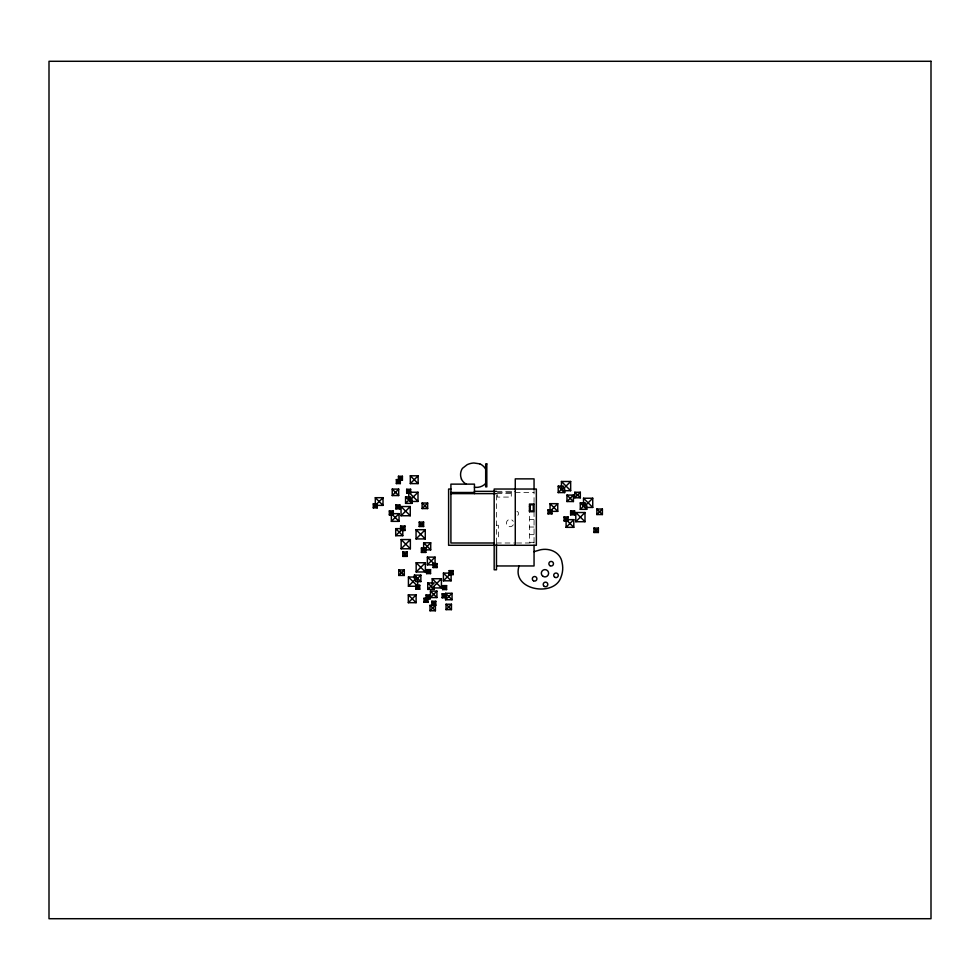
<?xml version="1.0" encoding="UTF-8"?>
<svg xmlns="http://www.w3.org/2000/svg" width="980" height="980" viewBox="0 0 980 980"><rect width="100%" height="100%" fill="white"/><g stroke="black" fill="none" stroke-linecap="round" stroke-linejoin="round"><path stroke-width="0.73" stroke-dasharray="4.9 3.68" d="M497.117 491.335L515.272 491.335M497.411 492.487L511.291 492.487M515.272 492.487L534.051 492.487M497.117 493.626L513.826 493.626M529.47 519.363L534.051 519.363M496.48 525.268L498.367 525.268L498.367 538.51L496.48 538.51M529.47 527.02L534.051 527.02M529.47 534.676L534.051 534.676M534.051 542.32L529.47 542.32L529.47 511.707M496.48 542.994L516.019 542.994M516.717 542.994L534.051 542.994M534.051 489.032L534.051 502.716M534.051 511.707L534.051 545.284M511.291 491.335L511.291 497.081L497.411 497.081L497.411 491.335M496.48 495.121L496.48 542.369M513.287 524.79A3.651 3.651 0 0 1 507.775 525.929A3.651 3.651 0 0 1 507.714 520.294A3.651 3.651 0 0 1 513.251 521.323M516.889 511.34A2.291 2.291 0 0 1 516.889 515.762"/><path stroke-width="1.47" d="M398.444 480.212L402.413 476.255L398.444 476.255L398.444 480.212L402.413 480.212L402.413 476.255M396.361 483.581L400.33 479.612L396.361 479.612L396.361 483.581L400.33 483.581L400.33 479.612M375.316 505.386L383.009 497.693L375.316 497.693L375.316 505.386L383.009 505.386L383.009 497.693M373.282 507.861L377.239 503.892L373.282 503.892L373.282 507.861L377.239 507.861L377.239 503.892M392.233 495.562L398.688 489.106L392.233 489.106L392.233 495.562L398.688 495.562L398.688 489.106M410.314 483.606L418.117 475.802L410.314 475.802L410.314 483.606L418.117 483.606L418.117 475.802M406.676 493.234L410.632 489.277L410.632 493.234L406.676 493.234L406.676 489.277L410.632 489.277M389.329 514.904L393.299 510.935L389.329 510.935L389.329 514.904L393.299 514.904L393.299 510.935M395.883 508.853L399.84 504.896L395.883 504.896L395.883 508.853L399.84 508.853L399.84 504.896M412.017 499.494L412.017 503.365L405.561 503.365L410.938 497.987M409.701 500.535L417.995 492.242L417.995 501.454L410.106 501.454M391.363 521.36L399.056 513.667L391.363 513.667L391.363 521.36L399.056 521.36L399.056 513.667M401.041 515.75L410.252 506.538L401.041 506.538L401.041 515.75L410.252 515.75L410.252 506.538M422.123 508.571L427.66 503.034L422.123 503.034L422.123 508.571L427.66 508.571L427.66 503.034M400.6 530.474L405.01 526.052L405.01 530.474L400.6 530.474L400.6 526.052L405.01 526.052M395.712 535.693L402.78 528.624L395.712 528.624L395.712 535.693L402.78 535.693L402.78 528.624M419.22 526.517L423.63 522.107L423.63 526.517L419.22 526.517L419.22 522.107L423.63 522.107M401.151 548.776L410.363 539.563L401.151 539.563L401.151 548.776L410.363 548.776L410.363 539.563M416.059 538.927L425.271 529.715L416.059 529.715L416.059 538.927L425.271 538.927L425.271 529.715M402.792 556.395L407.202 551.973L402.792 551.973L402.792 556.395L407.202 556.395L407.202 551.973M423.642 549.866L430.71 542.798L423.642 542.798L423.642 549.866L430.71 549.866L430.71 542.798M421.412 552.438L425.822 548.028L425.822 552.438L421.412 552.438L421.412 548.028L425.822 548.028M398.774 575.456L404.299 569.931L404.299 575.456L398.774 575.456L398.774 569.931L404.299 569.931M416.169 571.965L425.381 562.753L416.169 562.753L416.169 571.965L425.381 571.965L425.381 562.753M427.366 564.823L435.059 557.13L427.366 557.13L427.366 564.823L435.059 564.823L435.059 557.13M417.639 579.67L417.639 586.248L408.427 586.248L416.721 577.955M415.483 580.515L420.861 575.138L414.405 575.138L414.405 579.009M426.582 573.606L430.551 569.637L426.582 569.637L426.582 573.606L430.551 573.606L430.551 569.637M433.123 567.555L437.092 563.598L433.123 563.598L433.123 567.555L437.092 567.555L437.092 563.598M415.79 589.225L419.759 585.256L415.79 585.256L415.79 589.225L419.759 589.225L419.759 585.256M408.317 602.688L416.108 594.897L408.317 594.897L408.317 602.688L416.108 602.688L416.108 594.897M427.733 589.397L434.189 582.941L427.733 582.941L427.733 589.397L434.189 589.397L434.189 586.812M441.429 578.727L432.217 587.939L441.429 587.939L441.429 578.727L432.217 578.727L432.217 583.994M449.183 574.599L453.14 570.642L453.14 574.599L449.183 574.599L449.183 570.642L453.14 570.642M443.426 580.809L451.106 573.116L451.106 580.809L443.426 580.809L443.426 573.116L451.106 573.116M426.092 598.878L430.061 594.921L430.061 598.878L426.092 598.878L426.092 594.921L430.061 594.921M424.009 602.247L427.978 598.278L424.009 598.278L424.009 602.247L427.978 602.247L427.978 598.278M430.453 597.567L436.909 591.112L430.453 591.112L430.453 597.567L436.909 597.567L436.909 591.112M442.629 589.58L446.598 585.624L442.629 585.624L442.629 589.58L446.598 589.58L446.598 585.624M431.837 605.199L435.806 601.242L431.837 601.242L431.837 605.199L435.806 605.199L435.806 601.242M442.152 597.763L446.108 593.807L442.152 593.807L442.152 597.763L446.108 597.763L446.108 593.807M430 610.748L435.402 605.346L435.402 610.748L430 610.748L430 605.346L435.402 605.346M445.582 599.748L452.037 593.292L445.582 593.292L445.582 599.748L452.037 599.748L452.037 593.292M564.676 488.726L564.676 492.597L558.22 492.597L563.598 487.219M562.373 489.767L570.654 481.486L570.654 490.698L562.765 490.698M446.047 609.634L451.449 604.231L446.047 604.231L446.047 609.634L451.449 609.634L451.449 604.231M550.049 511.364L557.743 503.671L550.049 503.671L550.049 511.364L557.743 511.364L557.743 503.671M548.016 513.839L551.985 509.882L548.016 509.882L548.016 513.839L551.985 513.839L551.985 509.882M566.967 501.54L573.423 495.084L573.423 501.54L566.967 501.54L566.967 495.084L573.423 495.084M574.782 497.803L580.319 492.266L580.319 497.803L574.782 497.803L574.782 492.266L580.319 492.266M564.076 520.882L568.033 516.926L564.076 516.926L564.076 520.882L568.033 520.882L568.033 516.926M570.617 514.831L574.574 510.874L570.617 510.874L570.617 514.831L574.574 514.831L574.574 510.874M586.751 505.472L586.751 509.343L580.295 509.343L585.685 503.965M584.448 506.513L592.741 498.232L592.741 507.444L584.84 507.444M566.097 527.338L573.79 519.645L566.097 519.645L566.097 527.338L573.79 527.338L573.79 519.645M575.787 521.727L584.999 512.516L575.787 512.516L575.787 521.727L584.999 521.727L584.999 512.516M596.857 514.549L602.394 509.012L596.857 509.012L596.857 514.549L602.394 514.549L602.394 509.012M593.954 532.495L598.376 528.085L593.954 528.085L593.954 532.495L598.376 532.495L598.376 528.085M561.442 488.065L561.442 481.486L570.654 481.486M558.22 492.597L558.22 486.141L563.39 486.141M450.91 489.032L448.607 489.032L448.607 545.284L536.354 545.284L536.354 489.032L494.177 489.032L494.177 569.784L496.48 569.784L496.48 543.9M474.443 491.335L496.48 491.335M408.783 498.82L408.783 492.242L417.995 492.242M450.91 492.487L474.443 492.487M450.91 493.626L496.48 493.626M405.561 503.365L405.561 496.909L410.73 496.909M583.529 504.81L583.529 498.232L592.741 498.232M580.295 509.343L580.295 502.887L585.464 502.887M529.47 506.391L530.229 506.391M529.47 510.813L530.229 510.813M529.47 510.935L533.292 510.935L533.292 504.81L530.229 504.81L530.229 510.935M494.177 542.994L450.91 542.994L450.91 484.132L474.443 484.132L474.443 493.626M496.48 565.962L534.051 565.962L534.051 545.284M408.427 586.248L408.427 577.036L416.316 577.036M415.704 581.593L420.861 581.593L420.861 575.138M474.443 487.281L475.643 487.366A12.703 12.703 0 0 0 485.774 483.397M479.637 463.834L473.891 462.989A18.191 18.191 0 0 0 467.166 464.679L462.536 468.269A9.126 9.126 0 0 0 461.605 469.824L460.931 471.711A11.736 11.736 0 0 0 460.857 477.113L461.482 479.024M466.088 484.132L465.353 483.618A12.507 12.507 0 0 1 461.372 479.073M596.857 509.012L602.394 514.549M583.529 498.232L592.741 507.444M574.782 492.266L580.319 497.803M561.442 481.486L570.654 490.698M580.295 502.887L586.751 509.343M558.22 486.141L564.676 492.597M566.967 495.084L573.423 501.54M593.954 528.085L598.376 532.495M575.787 512.516L584.999 521.727M570.617 510.874L574.574 514.831M564.076 516.926L568.033 520.882M566.097 519.645L573.79 527.338M550.049 503.671L557.743 511.364M548.016 509.882L551.985 513.839M410.314 475.802L418.117 483.606M398.444 476.255L402.413 480.212M422.123 503.034L427.66 508.571M406.676 489.277L410.632 493.234M396.361 479.612L400.33 483.581M408.783 492.242L417.995 501.454M405.561 496.909L412.017 503.365M392.233 489.106L398.688 495.562M419.22 522.107L423.63 526.517M401.041 506.538L410.252 515.75M395.883 504.896L399.84 508.853M416.059 529.715L425.271 538.927M423.642 542.798L430.71 549.866M389.329 510.935L393.299 514.904M449.183 570.642L453.14 574.599M375.316 497.693L383.009 505.386M391.363 513.667L399.056 521.36M400.6 526.052L405.01 530.474M421.412 548.028L425.822 552.438M443.426 573.116L451.106 580.809M427.366 557.13L435.059 564.823M433.123 563.598L437.092 567.555M373.282 503.892L377.239 507.861M395.712 528.624L402.78 535.693M401.151 539.563L410.363 548.776M442.629 585.624L446.598 589.58M426.582 569.637L430.551 573.606M416.169 562.753L425.381 571.965M432.217 578.727L441.429 587.939M445.582 593.292L452.037 599.748M402.792 551.973L407.202 556.395M442.152 593.807L446.108 597.763M427.733 582.941L434.189 589.397M446.047 604.231L451.449 609.634M414.405 575.138L420.861 581.593M430.453 591.112L436.909 597.567M408.427 577.036L417.639 586.248M426.092 594.921L430.061 598.878M415.79 585.256L419.759 589.225M431.837 601.242L435.806 605.199M398.774 569.931L404.299 575.456M424.009 598.278L427.978 602.247M430 605.346L435.402 610.748M408.317 594.897L416.108 602.688M534.051 489.032L534.051 478.865L515.272 478.865L515.272 545.284M529.849 506.391L529.849 510.935M519.033 565.962A27.305 27.305 0 0 0 518.2 569.907C515.701 590.916 554.95 596.514 561.038 577A23.937 23.937 0 0 0 562.104 562.704C560.499 551.397 547.734 546.938 537.922 550.54A39.935 39.935 0 0 0 534.051 551.728M479.673 463.748A12.985 12.985 0 0 1 485.615 468.991M931 61.287L49 61.287L49 918.713L931 918.713L931 61.287M486.815 463.895L485.676 463.895L485.676 486.864L486.815 486.864L486.815 463.895M534.051 504.051L529.47 504.051L529.47 511.707L534.051 511.707L534.051 504.051M550.025 565.705A2.291 2.291 0 0 0 553.467 563.721A2.291 2.291 0 0 0 550.025 561.724A2.291 2.291 0 0 0 550.025 565.705M554.68 577.196A2.291 2.291 0 0 0 558.282 575.517A2.291 2.291 0 0 0 555.035 573.239A2.291 2.291 0 0 0 554.68 577.196M544.365 586.444A2.291 2.291 0 0 0 547.808 584.46A2.291 2.291 0 0 0 544.365 582.463A2.291 2.291 0 0 0 544.365 586.444M533.463 580.785A2.291 2.291 0 0 0 536.905 578.8A2.291 2.291 0 0 0 533.463 576.816A2.291 2.291 0 0 0 533.463 580.785M542.92 576.277A3.651 3.651 0 0 0 548.604 573.521A3.651 3.651 0 0 0 543.373 569.968A3.651 3.651 0 0 0 542.92 576.277"/></g></svg>
